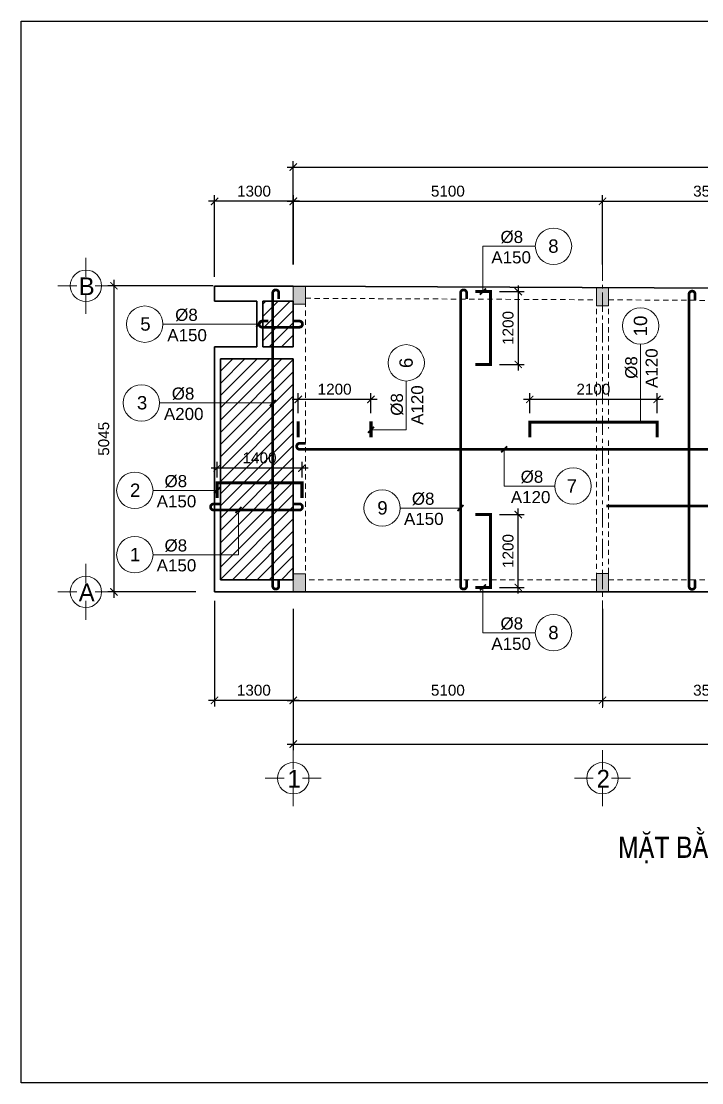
# Model space of a CAD drawing. Header units: millimetres. Extents: x -559287 to -299624, y 2351330 to 2655682.
# Drawn here: x -535995 to -524771, y 2475240 to 2492738 of the extents above; entities that cross this region are included whole.
import ezdxf
from ezdxf.enums import TextEntityAlignment as Align

# ---------------------------------------------------------------- set-up
doc = ezdxf.new("R2010")
doc.units = ezdxf.units.MM
doc.header["$LTSCALE"] = 10
for name, pattern in [('CENTER', [50.800000000000004, 31.75, -6.35, 6.35, -6.35]), ('HIDDEN', [0.3, 0.175, -0.125]), ('HIDDENX2', [0.75, 0.5, -0.25])]:
    doc.linetypes.add(name, pattern=pattern)
doc.layers.get('0').update_dxf_attribs({"lineweight": 20})
doc.layers.get('Defpoints').update_dxf_attribs({"lineweight": 20})
for name, color, linetype, lineweight in [('BTCT', 7, 'Continuous', 20), ('Dim', 251, 'Continuous', 15), ('Hatch', 137, 'Continuous', 5), ('net bao', 50, 'Continuous', 5), ('Net khuat', 76, 'HIDDENX2', 15), ('Net manh', 8, 'Continuous', 13), ('Net-thay', 252, 'Continuous', 9), ('Text', 54, 'Continuous', 25), ('Thep dai', 2, 'Continuous', 50), ('Thep doc', 140, 'Continuous', 60), ('Tim', 144, 'CENTER', 9), ('Tuong', 1, 'Continuous', 30)]:
    doc.layers.add(name, color=color, linetype=linetype, lineweight=lineweight)
doc.layers.add('ththep', color=3, linetype='Continuous')
doc.styles.add('HELVE', font='VHAVAN.TTF', dxfattribs={"height": 800})
doc.styles.add('IN-NHO', font='VHELVEN.TTF', dxfattribs={"height": 200})
doc.styles.add('NGHIA5', font='arial_0.ttf', dxfattribs={"height": 180})
doc.styles.add('STYLE1-S1', font='VHARIALN.TTF')
doc.dimstyles.new('dim100', dxfattribs={"dimscale": 100, "dimtxt": 180, "dimasz": 1.2, "dimexe": 1, "dimexo": 1.5, "dimgap": 0.75, "dimtad": 1, "dimdec": 0, "dimzin": 0, "dimdsep": 46, "dimtxsty": 'NGHIA5', "dimblk1": 'ARCHTICK', "dimblk2": 'ARCHTICK', "dimsah": 1, "dimcen": 0.09, "dimdle": 1, "dimclrd": 256, "dimclre": 256, "dimclrt": 54, "dimadec": 0, "dimazin": 0, "dimtfac": 1, "dimtdec": 0, "dimtofl": 0, "dimtmove": 2, "dimatfit": 3, "dimfxl": 0, "dimtolj": 1, "dimtzin": 0, "dimarcsym": 0})

# ---------------------------------------------------------------- blocks, each defined once
blk = doc.blocks.new('_ARCHTICK')
at = {"color": 0, "linetype": 'ByBlock', "const_width": 0.15}
blk.add_lwpolyline([(-0.5, -0.5), (0.5, 0.5)], dxfattribs=at)
blk = doc.blocks.new('*D410')
at = {"layer": 'Defpoints', "color": 0, "transparency": 16777216}
for p in [(-531508.2290370819, 2483201.710111333), (-526408.5208814887, 2483201.723476426), (-526408.5208814887, 2481542.752241842)]:
    blk.add_point(p, dxfattribs=at)
at = {"layer": 'Dim', "lineweight": -2, "transparency": 16777216}
for p, q in [((-531508.2290370819, 2483051.710111333), (-531508.2290370819, 2481442.752241842)), ((-526408.5208814887, 2483051.723476426), (-526408.5208814887, 2481442.752241842)), ((-531608.2290370819, 2481542.752241842), (-526308.5208814887, 2481542.752241842))]:
    blk.add_line(p, q, dxfattribs=at)
at = {"layer": 'Dim', "lineweight": -2, "transparency": 16777216, "xscale": 120, "yscale": 120, "zscale": 120, "rotation": 180}
blk.add_blockref('_ARCHTICK', (-531508.2290370819, 2481542.752241842), dxfattribs=at)
at = {"layer": 'Dim', "lineweight": -2, "transparency": 16777216, "xscale": 120, "yscale": 120, "zscale": 120}
blk.add_blockref('_ARCHTICK', (-526408.5208814887, 2481542.752241842), dxfattribs=at)
at = {"layer": 'Dim', "color": 54, "transparency": 16777216, "insert": (-528958.3749592854, 2481709.655379632), "char_height": 180, "attachment_point": 5, "style": 'NGHIA5'}
blk.add_mtext('\\A1;5100', dxfattribs=at)
blk = doc.blocks.new('*D411')
at = {"layer": 'Defpoints', "color": 0, "transparency": 16777216}
for p in [(-526408.5208814887, 2483201.723476426), (-522858.5208814887, 2483201.723476426), (-522858.5208814887, 2481542.752241842)]:
    blk.add_point(p, dxfattribs=at)
at = {"layer": 'Dim', "lineweight": -2, "transparency": 16777216}
for p, q in [((-526408.5208814887, 2483051.723476426), (-526408.5208814887, 2481442.752241842)), ((-522858.5208814887, 2483051.723476426), (-522858.5208814887, 2481442.752241842)), ((-526508.5208814887, 2481542.752241842), (-522758.5208814887, 2481542.752241842))]:
    blk.add_line(p, q, dxfattribs=at)
at = {"layer": 'Dim', "lineweight": -2, "transparency": 16777216, "xscale": 120, "yscale": 120, "zscale": 120, "rotation": 180}
blk.add_blockref('_ARCHTICK', (-526408.5208814887, 2481542.752241842), dxfattribs=at)
at = {"layer": 'Dim', "lineweight": -2, "transparency": 16777216, "xscale": 120, "yscale": 120, "zscale": 120}
blk.add_blockref('_ARCHTICK', (-522858.5208814887, 2481542.752241842), dxfattribs=at)
at = {"layer": 'Dim', "color": 54, "transparency": 16777216, "insert": (-524633.5208814887, 2481709.716771173), "char_height": 180, "attachment_point": 5, "style": 'NGHIA5'}
blk.add_mtext('\\A1;3550', dxfattribs=at)
blk = doc.blocks.new('*D414')
at = {"layer": 'Defpoints', "color": 0, "transparency": 16777216}
for p in [(-531508.2290370819, 2483201.710111333), (-512808.5208814887, 2483201.723476426), (-512808.5208814887, 2480822.229463347)]:
    blk.add_point(p, dxfattribs=at)
at = {"layer": 'Dim', "lineweight": -2, "transparency": 16777216}
for p, q in [((-531508.2290370819, 2483051.710111333), (-531508.2290370819, 2480722.229463347)), ((-512808.5208814887, 2483051.723476426), (-512808.5208814887, 2480722.229463347)), ((-531608.2290370819, 2480822.229463347), (-512708.5208814887, 2480822.229463347))]:
    blk.add_line(p, q, dxfattribs=at)
at = {"layer": 'Dim', "lineweight": -2, "transparency": 16777216, "xscale": 120, "yscale": 120, "zscale": 120, "rotation": 180}
blk.add_blockref('_ARCHTICK', (-531508.2290370819, 2480822.229463347), dxfattribs=at)
at = {"layer": 'Dim', "lineweight": -2, "transparency": 16777216, "xscale": 120, "yscale": 120, "zscale": 120}
blk.add_blockref('_ARCHTICK', (-512808.5208814887, 2480822.229463347), dxfattribs=at)
at = {"layer": 'Dim', "color": 54, "transparency": 16777216, "insert": (-522158.3749592854, 2480989.132601137), "char_height": 180, "attachment_point": 5, "style": 'NGHIA5'}
blk.add_mtext('\\A1;18700', dxfattribs=at)
blk = doc.blocks.new('truc ngang-helve')
for points in [[(0, -4.802440907544224), (0, 0)], [(-2.325193748962192, -7.127634656506416), (-7.127634656506416, -7.127634656506416)], [(2.325193748962192, -7.127634656506416), (7.127634656506416, -7.127634656506416)], [(0, -9.452828405468608), (0, -14.25526931301283)]]:
    blk.add_lwpolyline(points)
blk.add_circle((0, -7.127634656506416), 4)
at = {"style": 'HELVE'}
blk.add_attdef('A', text='', height=4.5, dxfattribs=at).set_placement((0.02702979045830034, -7.007037711264502), align=Align.MIDDLE_CENTER)
blk = doc.blocks.new('*D415')
at = {"layer": 'Defpoints', "color": 0, "transparency": 16777216}
for p in [(-532678.3338022925, 2488377.334091094), (-534466.4725259732, 2483331.960701331), (-532967.4039304837, 2483331.960701331)]:
    blk.add_point(p, dxfattribs=at)
at = {"layer": 'Dim', "lineweight": -2, "transparency": 16777216}
for p, q in [((-532828.3338022925, 2488377.334091094), (-534566.4725259732, 2488377.334091094)), ((-534466.4725259732, 2488477.334091094), (-534466.4725259732, 2483231.960701331)), ((-533117.4039304837, 2483331.960701331), (-534566.4725259732, 2483331.960701331))]:
    blk.add_line(p, q, dxfattribs=at)
at = {"layer": 'Dim', "lineweight": -2, "transparency": 16777216, "xscale": 120, "yscale": 120, "zscale": 120}
for p, rotation in [((-534466.4725259732, 2488377.334091094), 90), ((-534466.4725259732, 2483331.960701331), 270)]:
    blk.add_blockref('_ARCHTICK', p, dxfattribs=dict(at, rotation=rotation))
at = {"layer": 'Dim', "color": 54, "transparency": 16777216, "insert": (-534633.3756637635, 2485854.647396212), "char_height": 180, "attachment_point": 5, "rotation": 90, "style": 'NGHIA5'}
blk.add_mtext('\\A1;5045', dxfattribs=at)
blk = doc.blocks.new('*D416')
at = {"layer": 'Defpoints', "color": 0, "transparency": 16777216}
for p in [(-526408.5208814887, 2489769.0464934), (-531508.4156157615, 2488576.471614989), (-526408.5208814887, 2488576.471614989)]:
    blk.add_point(p, dxfattribs=at)
at = {"layer": 'Dim', "lineweight": -2, "transparency": 16777216}
for p, q in [((-531508.4156157615, 2488726.471614989), (-531508.4156157615, 2489869.0464934)), ((-526408.5208814887, 2488726.471614989), (-526408.5208814887, 2489869.0464934)), ((-531608.4156157615, 2489769.0464934), (-526308.5208814887, 2489769.0464934))]:
    blk.add_line(p, q, dxfattribs=at)
at = {"layer": 'Dim', "lineweight": -2, "transparency": 16777216, "xscale": 120, "yscale": 120, "zscale": 120, "rotation": 180}
blk.add_blockref('_ARCHTICK', (-531508.4156157615, 2489769.0464934), dxfattribs=at)
at = {"layer": 'Dim', "lineweight": -2, "transparency": 16777216, "xscale": 120, "yscale": 120, "zscale": 120}
blk.add_blockref('_ARCHTICK', (-526408.5208814887, 2489769.0464934), dxfattribs=at)
at = {"layer": 'Dim', "color": 54, "transparency": 16777216, "insert": (-528958.468248625, 2489935.94963119), "char_height": 180, "attachment_point": 5, "style": 'NGHIA5'}
blk.add_mtext('\\A1;5100', dxfattribs=at)
blk = doc.blocks.new('*D417')
at = {"layer": 'Defpoints', "color": 0, "transparency": 16777216}
for p in [(-522858.5208814887, 2489769.0464934), (-526408.5208814887, 2488576.471614989), (-522858.5208814887, 2488570.298501291)]:
    blk.add_point(p, dxfattribs=at)
at = {"layer": 'Dim', "lineweight": -2, "transparency": 16777216}
for p, q in [((-526408.5208814887, 2488726.471614989), (-526408.5208814887, 2489869.0464934)), ((-522858.5208814887, 2488720.298501291), (-522858.5208814887, 2489869.0464934)), ((-526508.5208814887, 2489769.0464934), (-522758.5208814887, 2489769.0464934))]:
    blk.add_line(p, q, dxfattribs=at)
at = {"layer": 'Dim', "lineweight": -2, "transparency": 16777216, "xscale": 120, "yscale": 120, "zscale": 120, "rotation": 180}
blk.add_blockref('_ARCHTICK', (-526408.5208814887, 2489769.0464934), dxfattribs=at)
at = {"layer": 'Dim', "lineweight": -2, "transparency": 16777216, "xscale": 120, "yscale": 120, "zscale": 120}
blk.add_blockref('_ARCHTICK', (-522858.5208814887, 2489769.0464934), dxfattribs=at)
at = {"layer": 'Dim', "color": 54, "transparency": 16777216, "insert": (-524633.5208814887, 2489936.011022731), "char_height": 180, "attachment_point": 5, "style": 'NGHIA5'}
blk.add_mtext('\\A1;3550', dxfattribs=at)
blk = doc.blocks.new('*D420')
at = {"layer": 'Defpoints', "color": 0, "transparency": 16777216}
for p in [(-512808.2512030093, 2490333.446106889), (-531508.4156157615, 2488576.471614989), (-512808.2512030093, 2488411.715930861)]:
    blk.add_point(p, dxfattribs=at)
at = {"layer": 'Dim', "lineweight": -2, "transparency": 16777216}
for p, q in [((-531608.4156157615, 2490333.446106889), (-512708.2512030093, 2490333.446106889)), ((-531508.4156157615, 2488726.471614989), (-531508.4156157615, 2490433.446106889)), ((-512808.2512030093, 2488561.715930861), (-512808.2512030093, 2490433.446106889))]:
    blk.add_line(p, q, dxfattribs=at)
at = {"layer": 'Dim', "lineweight": -2, "transparency": 16777216, "xscale": 120, "yscale": 120, "zscale": 120, "rotation": 180}
blk.add_blockref('_ARCHTICK', (-531508.4156157615, 2490333.446106889), dxfattribs=at)
at = {"layer": 'Dim', "lineweight": -2, "transparency": 16777216, "xscale": 120, "yscale": 120, "zscale": 120}
blk.add_blockref('_ARCHTICK', (-512808.2512030093, 2490333.446106889), dxfattribs=at)
at = {"layer": 'Dim', "color": 54, "transparency": 16777216, "insert": (-522158.3334093854, 2490500.349244679), "char_height": 180, "attachment_point": 5, "style": 'NGHIA5'}
blk.add_mtext('\\A1;18700', dxfattribs=at)
blk = doc.blocks.new('*D422')
at = {"layer": 'Defpoints', "color": 0, "transparency": 16777216}
for p in [(-528255.4741055678, 2484604.87349627), (-527798.067623977, 2484604.87349627), (-528255.4741055671, 2483404.87349627)]:
    blk.add_point(p, dxfattribs=at)
at = {"layer": 'Dim', "lineweight": -2, "transparency": 16777216}
for p, q in [((-527798.067623977, 2483304.87349627), (-527798.067623977, 2484704.87349627)), ((-528105.4741055678, 2484604.87349627), (-527698.067623977, 2484604.87349627)), ((-528105.4741055671, 2483404.87349627), (-527698.067623977, 2483404.87349627))]:
    blk.add_line(p, q, dxfattribs=at)
at = {"layer": 'Dim', "lineweight": -2, "transparency": 16777216, "xscale": 120, "yscale": 120, "zscale": 120}
for p, rotation in [((-527798.067623977, 2484604.87349627), 90), ((-527798.067623977, 2483404.87349627), 270)]:
    blk.add_blockref('_ARCHTICK', p, dxfattribs=dict(at, rotation=rotation))
at = {"layer": 'Dim', "color": 54, "transparency": 16777216, "insert": (-527964.9707617672, 2484004.87349627), "char_height": 180, "attachment_point": 5, "rotation": 90, "style": 'NGHIA5'}
blk.add_mtext('\\A1;1200', dxfattribs=at)
blk = doc.blocks.new('*D423')
at = {"layer": 'Defpoints', "color": 0, "ltscale": 3, "transparency": 16777216}
for p in [(-531426.1787550615, 2486504.235967808), (-531426.1787550615, 2486128.196841082), (-530226.1787550615, 2486128.19684108)]:
    blk.add_point(p, dxfattribs=at)
at = {"layer": 'Dim', "lineweight": -2, "ltscale": 3, "transparency": 16777216}
for p, q in [((-530126.1787550615, 2486504.235967808), (-531526.1787550615, 2486504.235967808)), ((-531426.1787550615, 2486278.196841082), (-531426.1787550615, 2486604.235967808)), ((-530226.1787550615, 2486278.19684108), (-530226.1787550615, 2486604.235967808))]:
    blk.add_line(p, q, dxfattribs=at)
at = {"layer": 'Dim', "lineweight": -2, "ltscale": 3, "transparency": 16777216, "xscale": 120, "yscale": 120, "zscale": 120, "rotation": 180}
blk.add_blockref('_ARCHTICK', (-531426.1787550615, 2486504.235967808), dxfattribs=at)
at = {"layer": 'Dim', "lineweight": -2, "ltscale": 3, "transparency": 16777216, "xscale": 120, "yscale": 120, "zscale": 120}
blk.add_blockref('_ARCHTICK', (-530226.1787550615, 2486504.235967808), dxfattribs=at)
at = {"layer": 'Dim', "color": 54, "ltscale": 3, "transparency": 16777216, "insert": (-530826.1787550615, 2486671.139105598), "char_height": 180, "attachment_point": 5, "style": 'NGHIA5'}
blk.add_mtext('\\A1;1200', dxfattribs=at)
blk = doc.blocks.new('*D424')
at = {"layer": 'Defpoints', "color": 0, "transparency": 16777216}
for p in [(-528255.4741055671, 2488281.184038557), (-528255.4741055678, 2487081.184038557), (-527798.0676239769, 2487081.184038557)]:
    blk.add_point(p, dxfattribs=at)
at = {"layer": 'Dim', "lineweight": -2, "transparency": 16777216}
for p, q in [((-527798.0676239769, 2488381.184038557), (-527798.0676239769, 2486981.184038557)), ((-528105.4741055671, 2488281.184038557), (-527698.0676239769, 2488281.184038557)), ((-528105.4741055678, 2487081.184038557), (-527698.0676239769, 2487081.184038557))]:
    blk.add_line(p, q, dxfattribs=at)
at = {"layer": 'Dim', "lineweight": -2, "transparency": 16777216, "xscale": 120, "yscale": 120, "zscale": 120}
for p, rotation in [((-527798.0676239769, 2488281.184038557), 90), ((-527798.0676239769, 2487081.184038557), 270)]:
    blk.add_blockref('_ARCHTICK', p, dxfattribs=dict(at, rotation=rotation))
at = {"layer": 'Dim', "color": 54, "transparency": 16777216, "insert": (-527964.9707617671, 2487681.184038557), "char_height": 180, "attachment_point": 5, "rotation": 90, "style": 'NGHIA5'}
blk.add_mtext('\\A1;1200', dxfattribs=at)
blk = doc.blocks.new('*D427')
at = {"layer": 'Defpoints', "color": 0, "ltscale": 3, "transparency": 16777216}
for p in [(-532764.0222754192, 2485372.331426191), (-532764.0222754192, 2485067.35525819), (-531364.0222754192, 2485067.355258188)]:
    blk.add_point(p, dxfattribs=at)
at = {"layer": 'Dim', "lineweight": -2, "ltscale": 3, "transparency": 16777216}
for p, q in [((-532764.0222754192, 2485217.35525819), (-532764.0222754192, 2485472.331426191)), ((-531364.0222754192, 2485217.355258188), (-531364.0222754192, 2485472.331426191)), ((-531264.0222754192, 2485372.331426191), (-532864.0222754192, 2485372.331426191))]:
    blk.add_line(p, q, dxfattribs=at)
at = {"layer": 'Dim', "lineweight": -2, "ltscale": 3, "transparency": 16777216, "xscale": 120, "yscale": 120, "zscale": 120, "rotation": 180}
blk.add_blockref('_ARCHTICK', (-532764.0222754192, 2485372.331426191), dxfattribs=at)
at = {"layer": 'Dim', "lineweight": -2, "ltscale": 3, "transparency": 16777216, "xscale": 120, "yscale": 120, "zscale": 120}
blk.add_blockref('_ARCHTICK', (-531364.0222754192, 2485372.331426191), dxfattribs=at)
at = {"layer": 'Dim', "color": 54, "ltscale": 3, "transparency": 16777216, "insert": (-532064.0222754192, 2485539.234563981), "char_height": 180, "attachment_point": 5, "style": 'NGHIA5'}
blk.add_mtext('\\A1;1400', dxfattribs=at)
blk = doc.blocks.new('*D407')
at = {"layer": 'Defpoints', "color": 0, "transparency": 16777216}
for p in [(-532808.0530749182, 2483331.960701331), (-531508.2290370819, 2483201.710111333), (-532808.0530749182, 2481542.752241842)]:
    blk.add_point(p, dxfattribs=at)
at = {"layer": 'Dim', "lineweight": -2, "transparency": 16777216}
for p, q in [((-532808.0530749182, 2483181.960701331), (-532808.0530749182, 2481442.752241842)), ((-531508.2290370819, 2483051.710111333), (-531508.2290370819, 2481442.752241842)), ((-531408.2290370819, 2481542.752241842), (-532908.0530749182, 2481542.752241842))]:
    blk.add_line(p, q, dxfattribs=at)
at = {"layer": 'Dim', "lineweight": -2, "transparency": 16777216, "xscale": 120, "yscale": 120, "zscale": 120, "rotation": 180}
blk.add_blockref('_ARCHTICK', (-532808.0530749182, 2481542.752241842), dxfattribs=at)
at = {"layer": 'Dim', "lineweight": -2, "transparency": 16777216, "xscale": 120, "yscale": 120, "zscale": 120}
blk.add_blockref('_ARCHTICK', (-531508.2290370819, 2481542.752241842), dxfattribs=at)
at = {"layer": 'Dim', "color": 54, "transparency": 16777216, "insert": (-532158.141056, 2481709.716771173), "char_height": 180, "attachment_point": 5, "style": 'NGHIA5'}
blk.add_mtext('\\A1;1300', dxfattribs=at)
blk = doc.blocks.new('*D408')
at = {"layer": 'Defpoints', "color": 0, "transparency": 16777216}
for p in [(-532805.8103664102, 2489769.0464934), (-531505.6760138738, 2488576.471614989), (-532805.8103664102, 2488371.767803494)]:
    blk.add_point(p, dxfattribs=at)
at = {"layer": 'Dim', "lineweight": -2, "transparency": 16777216}
for p, q in [((-532805.8103664102, 2488521.767803494), (-532805.8103664102, 2489869.0464934)), ((-531505.6760138738, 2488726.471614989), (-531505.6760138738, 2489869.0464934)), ((-531405.6760138738, 2489769.0464934), (-532905.8103664102, 2489769.0464934))]:
    blk.add_line(p, q, dxfattribs=at)
at = {"layer": 'Dim', "lineweight": -2, "transparency": 16777216, "xscale": 120, "yscale": 120, "zscale": 120, "rotation": 180}
blk.add_blockref('_ARCHTICK', (-532805.8103664102, 2489769.0464934), dxfattribs=at)
at = {"layer": 'Dim', "lineweight": -2, "transparency": 16777216, "xscale": 120, "yscale": 120, "zscale": 120}
blk.add_blockref('_ARCHTICK', (-531505.6760138738, 2489769.0464934), dxfattribs=at)
at = {"layer": 'Dim', "color": 54, "transparency": 16777216, "insert": (-532155.743190142, 2489936.011022731), "char_height": 180, "attachment_point": 5, "style": 'NGHIA5'}
blk.add_mtext('\\A1;1300', dxfattribs=at)
blk = doc.blocks.new('*D775')
at = {"layer": 'Defpoints', "color": 0, "ltscale": 3, "transparency": 16777216}
for p in [(-527608.5208814882, 2486504.235967808), (-527608.5208814882, 2486128.196841082), (-525508.5208814882, 2486128.19684108)]:
    blk.add_point(p, dxfattribs=at)
at = {"layer": 'Dim', "lineweight": -2, "ltscale": 3, "transparency": 16777216}
for p, q in [((-525408.5208814882, 2486504.235967808), (-527708.5208814882, 2486504.235967808)), ((-527608.5208814882, 2486278.196841082), (-527608.5208814882, 2486604.235967808)), ((-525508.5208814882, 2486278.19684108), (-525508.5208814882, 2486604.235967808))]:
    blk.add_line(p, q, dxfattribs=at)
at = {"layer": 'Dim', "lineweight": -2, "ltscale": 3, "transparency": 16777216, "xscale": 120, "yscale": 120, "zscale": 120, "rotation": 180}
blk.add_blockref('_ARCHTICK', (-527608.5208814882, 2486504.235967808), dxfattribs=at)
at = {"layer": 'Dim', "lineweight": -2, "ltscale": 3, "transparency": 16777216, "xscale": 120, "yscale": 120, "zscale": 120}
blk.add_blockref('_ARCHTICK', (-525508.5208814882, 2486504.235967808), dxfattribs=at)
at = {"layer": 'Dim', "color": 54, "ltscale": 3, "transparency": 16777216, "insert": (-526558.5208814882, 2486671.139105598), "char_height": 180, "attachment_point": 5, "style": 'NGHIA5'}
blk.add_mtext('\\A1;2100', dxfattribs=at)

msp = doc.modelspace()

# ---------------------------------------------------------------- hatches: boundary and pattern name
at = {"layer": 'Hatch'}
h = msp.add_hatch(dxfattribs=at)
h.set_pattern_fill('ANSI31', color=256, scale=45, style=0)
h.set_pattern_definition([(45, (-482449.214086512, 2354571.150279), (-101.027881362028, 101.027881362028), [])])
h.paths.add_polyline_path([(-531507.4156157611, 2488121.346331811), (-532007.8103664101, 2488121.34633181), (-532007.8103664102, 2487371.540811453), (-531507.4156157612, 2487371.540811453)])
h.paths.add_polyline_path([(-531507.415615761, 2487171.540811452), (-532708.2290370819, 2487171.540811452), (-532708.2290370819, 2483526.960701331), (-531507.4156157615, 2483526.960701331)])
h.paths.add_polyline_path([(-532071.165132562, 2485697.331426191), (-531456.8794182764, 2485697.331426191), (-531456.8794182764, 2485397.331426191), (-532071.165132562, 2485397.331426191)], flags=9)

# ---------------------------------------------------------------- linework, layer by layer
at = {"layer": 'BTCT'}
for points in [[(-526307.8854909672, 2488345.706103183), (-526307.8854909672, 2488045.706103183), (-526507.8854909672, 2488045.706103183), (-526507.8854909672, 2488345.706103183)], [(-526508.5208814887, 2483331.960701331), (-526508.5208814887, 2483631.960701331), (-526308.5208814887, 2483631.960701331), (-526308.5208814887, 2483331.960701331)]]:
    msp.add_lwpolyline(points, close=True, dxfattribs=at)
for points in [[(-531507.4156157614, 2488371.770342795), (-531307.4156157614, 2488371.770342795), (-531507.4156157614, 2488071.770342795), (-531307.4156157614, 2488071.770342795)], [(-526507.8854909672, 2488345.706103183), (-526307.8854909672, 2488345.706103183), (-526507.8854909672, 2488045.706103183), (-526307.8854909672, 2488045.706103183)], [(-531307.4156157614, 2483331.540811453), (-531507.4156157614, 2483331.540811453), (-531307.4156157614, 2483631.540811453), (-531507.4156157614, 2483631.540811453)], [(-526308.5208814887, 2483331.960701331), (-526508.5208814887, 2483331.960701331), (-526308.5208814887, 2483631.960701331), (-526508.5208814887, 2483631.960701331)]]:
    msp.add_solid(points, dxfattribs=at)
at = {"layer": 'net bao'}
for points in [[(-531307.4156157614, 2488371.770342795), (-531307.4156157614, 2488071.770342795), (-531507.4156157614, 2488071.770342795), (-531507.4156157614, 2488371.770342795)], [(-531507.4156157614, 2483331.540811453), (-531507.4156157614, 2483631.540811453), (-531307.4156157614, 2483631.540811453), (-531307.4156157614, 2483331.540811453)]]:
    msp.add_lwpolyline(points, close=True, dxfattribs=at)
at = {"layer": 'Net khuat', "linetype": 'HIDDEN', "ltscale": 50}
for p, q in [((-531307.4156157615, 2488170.671976342), (-526508.5208814887, 2488146.25301005)), ((-531307.4156157615, 2483531.960701331), (-531307.4156157615, 2488170.671976342)), ((-526508.5208814887, 2488146.253010049), (-526508.5208814887, 2483531.96070133)), ((-526308.5208814886, 2488145.160168631), (-522958.520881489, 2488126.855074879)), ((-526308.5208814887, 2488145.160168631), (-526308.5208814887, 2486026.955090863)), ((-526308.5208814887, 2485826.955090862), (-526308.5208814887, 2483531.960701331)), ((-526508.5208814887, 2483531.960701331), (-531307.4156157615, 2483531.960701331)), ((-526308.5208814887, 2483531.960701331), (-522958.5208814889, 2483531.960701331))]:
    msp.add_line(p, q, dxfattribs=at)
at = {"layer": 'Net manh'}
for points in [[(-528380.474105567, 2488281.184038557), (-528380.474105567, 2489028.165973738), (-527516.0186723836, 2489028.165973738)], [(-532071.2726847143, 2487744.268408477), (-533657.8251166281, 2487744.268408478)], [(-525779.9818786264, 2486128.19684108), (-525779.9818786257, 2487415.654704923)], [(-530226.1787550622, 2486003.19684108), (-529645.1617434337, 2486003.19684108), (-529645.1617434332, 2486806.930347998)], [(-531846.8648984866, 2486446.030392014), (-533713.5405079849, 2486446.030392015)], [(-528029.453749638, 2485679.952955237), (-528029.453749638, 2485075.792150361), (-527193.3872947209, 2485075.792150361)], [(-532764.0222754189, 2485003.728011148), (-533821.1957734567, 2485003.728011148)], [(-528749.1248779757, 2484713.405701248), (-529742.4180103836, 2484713.405701248)], [(-532411.7976791946, 2484680.484125301), (-532411.7976791946, 2483943.533697365), (-533821.1957734567, 2483943.533697365)], [(-528380.474105567, 2483404.87349627), (-528380.474105567, 2482657.891561089), (-527516.0186723836, 2482657.891561089)]]:
    msp.add_lwpolyline(points, dxfattribs=at)
at = {"layer": 'Net manh', "const_width": 29.99999999999999}
for points in [[(-528330.474105567, 2488331.184038557), (-528430.474105567, 2488231.184038557)], [(-532121.2726847143, 2487694.268408477), (-532021.2726847143, 2487794.268408477)], [(-531896.8648984866, 2486396.030392014), (-531796.8648984866, 2486496.030392014)], [(-530276.1787550623, 2485953.19684108), (-530176.1787550623, 2486053.19684108)], [(-528079.4537496383, 2485629.952955237), (-527979.4537496383, 2485729.952955237)], [(-532814.0222754193, 2484953.728011147), (-532714.0222754194, 2485053.728011147)], [(-532461.7976791945, 2484630.484125301), (-532361.7976791946, 2484730.484125301)], [(-528799.1248779763, 2484663.405701248), (-528699.1248779763, 2484763.405701248)], [(-528330.474105567, 2483454.87349627), (-528430.474105567, 2483354.87349627)]]:
    msp.add_lwpolyline(points, dxfattribs=at)
at = {"layer": 'Net manh'}
for centre in [(-527216.0186723836, 2489028.165973738), (-533957.8251166281, 2487744.268408478), (-525779.9818786264, 2487715.654704923), (-529645.1617434339, 2487106.930347998), (-534013.5405079849, 2486446.030392015), (-534121.1957734567, 2485003.728011148), (-526893.3872947209, 2485075.792150361), (-530042.4180103836, 2484713.405701248), (-534121.1957734567, 2483943.533697365), (-527216.0186723836, 2482657.891561089)]:
    msp.add_circle(centre, 300, dxfattribs=at)
at = {"layer": 'Thep dai', "const_width": 45}
for points in [[(-531746.8648984833, 2488159.150265964), (-531746.8648984833, 2488259.150265964, 0.9999999999999999), (-531846.8648984833, 2488259.150265964), (-531846.8648984923, 2483426.907268863, 0.9999999999999999), (-531746.8648984923, 2483426.907268863), (-531746.8648984923, 2483526.907268863)], [(-528649.124877969, 2488159.150265964), (-528649.124877969, 2488259.150265964, 0.9999999999999999), (-528749.124877969, 2488259.150265964), (-528749.1248779781, 2483426.907268863, 0.9999999999999999), (-528649.1248779781, 2483426.907268863), (-528649.1248779781, 2483526.907268863)], [(-524880.8016133306, 2488138.986409325), (-524880.8016133306, 2488238.986409325, 0.9999999999999999), (-524980.8016133306, 2488238.986409325), (-524980.8016133397, 2483422.829807355, 0.9999999999999999), (-524880.8016133397, 2483422.829807355), (-524880.8016133397, 2483522.829807355)], [(-531921.2726847143, 2487794.268408477), (-532021.2726847143, 2487794.268408477, 0.9999999999999999), (-532021.2726847143, 2487694.268408477), (-531406.2104638852, 2487694.26840848, 0.9999999999999999), (-531406.2104638852, 2487794.26840848), (-531506.2104638852, 2487794.26840848)], [(-531301.7257575102, 2485779.952955235), (-531401.7257575102, 2485779.952955235, 0.9999999999999999), (-531401.7257575102, 2485679.952955235), (-517863.2125532527, 2485679.952955238, 0.9999999999999999), (-517863.2125532527, 2485779.952955238), (-517963.2125532527, 2485779.952955238)], [(-532721.9569480421, 2484780.4841253), (-532821.9569480421, 2484780.4841253, 0.9999999999999999), (-532821.9569480421, 2484680.4841253), (-531406.2104638852, 2484680.484125304, 0.9999999999999999), (-531406.2104638852, 2484780.484125304), (-531506.2104638852, 2484780.484125304)]]:
    msp.add_lwpolyline(points, format="xyb", dxfattribs=at)
msp.add_lwpolyline([(-526343.9558344842, 2484744.987960742), (-517893.5914742837, 2484744.987960742)], dxfattribs=at)
at = {"layer": 'Thep doc', "const_width": 50}
for points in [[(-528505.474105567, 2488281.184038557), (-528255.474105567, 2488281.184038557), (-528255.4741055677, 2487081.184038557), (-528505.4741055677, 2487081.184038557)], [(-531426.1787550619, 2485878.196841082), (-531426.1787550615, 2486128.196841082), (-530226.1787550615, 2486128.19684108), (-530226.1787550619, 2485878.19684108)], [(-527608.5208814887, 2485878.196841082), (-527608.5208814882, 2486128.196841082), (-525508.5208814882, 2486128.19684108), (-525508.5208814887, 2485878.19684108)], [(-532764.0222754197, 2484878.728011147), (-532764.0222754192, 2485128.728011147), (-531364.0222754192, 2485128.728011146), (-531364.0222754197, 2484878.728011146)], [(-528505.474105567, 2483404.87349627), (-528255.474105567, 2483404.87349627), (-528255.4741055677, 2484604.87349627), (-528505.4741055677, 2484604.87349627)]]:
    msp.add_lwpolyline(points, dxfattribs=at)
at = {"layer": 'ththep'}
msp.add_lwpolyline([(-535994.8521017535, 2492737.691717756), (-511574.1047982496, 2492737.691717756), (-511574.1047982496, 2475239.818388806), (-535994.8521017535, 2475239.818388806)], close=True, dxfattribs=at)
at = {"layer": 'Tim'}
msp.add_line((-526408.5208814887, 2489791.134784283), (-526408.5208814887, 2481418.66633038), dxfattribs=at)
at = {"layer": 'Tuong'}
for p, q in [((-532808.8103664102, 2488121.346331811), (-532808.8103664102, 2488371.767803494)), ((-531507.4156157615, 2488371.767803494), (-532808.8103664102, 2488371.767803494)), ((-531507.4156157612, 2488371.767803494), (-512808.2238300057, 2488276.585732229)), ((-532808.8103664102, 2488121.346331811), (-532107.8103664102, 2488121.346331811)), ((-532107.8103664102, 2487371.540811453), (-532107.8103664102, 2488121.346331811)), ((-532007.8103664102, 2487371.540811453), (-532007.8103664102, 2488121.346331811)), ((-532007.8103664102, 2488121.346331811), (-531507.4156157611, 2488121.346331811)), ((-531507.4156157612, 2487371.540811453), (-531507.4156157611, 2488121.346331811)), ((-532107.8103664102, 2487371.540811453), (-532808.2290370819, 2487371.540811451)), ((-532808.2290370819, 2483331.960701331), (-532808.2290370819, 2487371.540811451)), ((-531507.4156157612, 2487371.540811453), (-532007.8103664102, 2487371.540811453)), ((-531507.415615761, 2487171.540811453), (-532708.2290370819, 2487171.540811452)), ((-532708.2290370819, 2483531.960701331), (-532708.2290370819, 2487171.540811452)), ((-531507.4156157615, 2483531.960701331), (-531507.415615761, 2487171.540811453)), ((-532708.2290370819, 2483531.960701331), (-531507.4156157615, 2483531.960701331)), ((-512808.6762746616, 2483331.960701331), (-532808.2290370819, 2483331.960701331))]:
    msp.add_line(p, q, dxfattribs=at)

# ---------------------------------------------------------------- block references
at = {"layer": 'Net-thay'}
ref = msp.add_blockref('truc ngang-helve', (-534928.3538660784, 2487914.001494627), dxfattribs=dict(at, xscale=-64.86479999998119, yscale=64.8648000000976, zscale=64.8648, rotation=180))
ref.add_attrib('A', 'b', dxfattribs={"layer": '0', "height": 291.8916, "style": 'HELVE'}).set_placement((-534914.6393949655, 2488368.511594361), align=Align.MIDDLE_CENTER)
ref = msp.add_blockref('truc ngang-helve', (-534928.8051224402, 2482869.628104864), dxfattribs=dict(at, xscale=-64.86479999998119, yscale=64.8648000000976, zscale=64.8648, rotation=180))
ref.add_attrib('A', 'a', dxfattribs={"layer": '0', "height": 291.8916, "style": 'HELVE'}).set_placement((-534915.0906513273, 2483324.138204597), align=Align.MIDDLE_CENTER)
ref = msp.add_blockref('truc ngang-helve', (-531508.2290370819, 2479797.564270411), dxfattribs=dict(at, xscale=-64.86479999998119, yscale=64.8648000000976, zscale=64.8648, rotation=180))
ref.add_attrib('A', '1', dxfattribs={"layer": '0', "height": 291.8916, "style": 'HELVE'}).set_placement((-531494.5145659689, 2480252.074370144), align=Align.MIDDLE_CENTER)
ref = msp.add_blockref('truc ngang-helve', (-526408.5208814887, 2479797.564270414), dxfattribs=dict(at, xscale=-64.86479999998119, yscale=64.8648000000976, zscale=64.8648, rotation=180))
ref.add_attrib('A', '2', dxfattribs={"layer": '0', "height": 291.8916, "style": 'HELVE'}).set_placement((-526394.8064103757, 2480252.074370147), align=Align.MIDDLE_CENTER)

# ---------------------------------------------------------------- texts
at = {"layer": 'Text', "ltscale": 3, "style": 'NGHIA5'}
for s, p in [('%%C8', (-527904.1271657355, 2489082.088546021)), ('A150', (-527914.6652187398, 2488746.166001425)), ('%%C8', (-533269.7166232764, 2487798.19098076)), ('A150', (-533259.1785702718, 2487462.268436165)), ('%%C8', (-533325.4320146332, 2486499.952964298)), ('A200', (-533314.8939616287, 2486164.030419702)), ('%%C8', (-533444.803313198, 2485057.65058343)), ('%%C8', (-527571.7011006813, 2485129.714722644)), ('A150', (-533434.2652601944, 2484724.672353182)), ('%%C8', (-529366.0255501249, 2484767.328273531)), ('A120', (-527593.671092731, 2484793.792178048)), ('A150', (-529355.4874971213, 2484434.350043283)), ('%%C8', (-533444.803313198, 2483997.456269648)), ('A150', (-533434.2652601944, 2483669.4780394)), ('%%C8', (-527904.1271657355, 2482711.814133371)), ('A150', (-527914.6652187398, 2482375.891588775))]:
    msp.add_text(s, height=200, dxfattribs=at).set_placement(p, align=Align.CENTER)
at = {"layer": 'Text', "style": 'IN-NHO'}
for s, p in [('8', (-527217.1229388624, 2489030.996978741)), ('5', (-533945.6902094808, 2487747.099413481)), ('3', (-534001.4056008377, 2486448.861397018)), ('2', (-534115.6885280248, 2485006.55901615)), ('7', (-526912.7694389059, 2485078.623155364)), ('9', (-530036.9107649517, 2484716.236706251)), ('1', (-534115.6885280248, 2483946.364702368)), ('8', (-527217.1229388624, 2482660.722566091))]:
    msp.add_text(s, height=220, dxfattribs=at).set_placement(p, align=Align.MIDDLE_CENTER)
for s, p in [('10', (-525782.8128836292, 2487714.550438445)), ('6', (-529647.9927484368, 2487105.826081519))]:
    msp.add_text(s, height=220, rotation=90, dxfattribs=at).set_placement(p, align=Align.MIDDLE_CENTER)
at = {"layer": 'Text', "ltscale": 3, "style": 'NGHIA5'}
for s, p in [('A120', (-525497.9819063132, 2487018.860957731)), ('%%C8', (-525833.904450909, 2487029.399010735)), ('A120', (-529363.1617711207, 2486410.136600805)), ('%%C8', (-529699.0843157165, 2486420.674653809))]:
    msp.add_text(s, height=200, rotation=90, dxfattribs=at).set_placement(p, align=Align.CENTER)
at = {"layer": 'Text', "style": 'STYLE1-S1'}
msp.add_text('mÆt b»ng bè trÝ thÐp sµn tÇng 3', height=350, dxfattribs=at).set_placement((-526148.45560014, 2478946.442534995))

# ---------------------------------------------------------------- dimensions: what is measured, and where the dimension line sits
at = {"layer": 'Dim'}
for base, p1, p2, picture, middle in [((-512808.2512030093, 2490333.446106889), (-531508.4156157615, 2488576.471614989), (-512808.2512030093, 2488411.715930861), '*D420', (-522158.3334093854, 2490500.349244679)), ((-526408.5208814887, 2489769.0464934), (-531508.4156157615, 2488576.471614989), (-526408.5208814887, 2488576.471614989), '*D416', (-528958.468248625, 2489935.94963119)), ((-522858.5208814887, 2489769.0464934), (-526408.5208814887, 2488576.471614989), (-522858.5208814887, 2488570.298501291), '*D417', (-524633.5208814887, 2489936.011022731)), ((-526408.5208814887, 2481542.752241842), (-531508.2290370819, 2483201.710111333), (-526408.5208814887, 2483201.723476426), '*D410', (-528958.3749592854, 2481709.655379632)), ((-512808.5208814887, 2480822.229463347), (-531508.2290370819, 2483201.710111333), (-512808.5208814887, 2483201.723476426), '*D414', (-522158.3749592854, 2480989.132601137)), ((-522858.5208814887, 2481542.752241842), (-526408.5208814887, 2483201.723476426), (-522858.5208814887, 2483201.723476426), '*D411', (-524633.5208814887, 2481709.716771173))]:
    dim = msp.add_linear_dim(base=base, p1=p1, p2=p2, dimstyle='dim100', dxfattribs=at)
    dim.commit()
    dim.dimension.update_dxf_attribs({"geometry": picture, "text_midpoint": middle})
for base, p1, p2, angle, picture, middle in [((-532805.8103664102, 2489769.0464934), (-531505.6760138738, 2488576.471614989), (-532805.8103664102, 2488371.767803494), 180, '*D408', (-532155.743190142, 2489936.011022731)), ((-534466.4725259732, 2483331.960701331), (-532678.3338022924, 2488377.334091094), (-532967.4039304836, 2483331.960701331), 90, '*D415', (-534633.3756637635, 2485854.647396212)), ((-527798.0676239769, 2487081.184038557), (-528255.474105567, 2488281.184038557), (-528255.4741055677, 2487081.184038557), 270, '*D424', (-527964.9707617671, 2487681.184038557)), ((-527798.067623977, 2484604.87349627), (-528255.474105567, 2483404.87349627), (-528255.4741055677, 2484604.87349627), 90, '*D422', (-527964.9707617672, 2484004.87349627)), ((-532808.0530749182, 2481542.752241842), (-531508.2290370819, 2483201.710111333), (-532808.0530749182, 2483331.960701331), 180, '*D407', (-532158.141056, 2481709.716771173))]:
    dim = msp.add_linear_dim(base=base, p1=p1, p2=p2, angle=angle, dimstyle='dim100', dxfattribs=at)
    dim.commit()
    dim.dimension.update_dxf_attribs({"geometry": picture, "text_midpoint": middle})
at = {"layer": 'Dim', "ltscale": 3}
for base, p1, p2, picture, middle in [((-531426.1787550615, 2486504.235967808), (-530226.1787550615, 2486128.19684108), (-531426.1787550615, 2486128.196841082), '*D423', (-530826.1787550615, 2486671.139105598)), ((-527608.5208814882, 2486504.235967808), (-525508.5208814882, 2486128.19684108), (-527608.5208814882, 2486128.196841082), '*D775', (-526558.5208814882, 2486671.139105598)), ((-532764.0222754192, 2485372.331426191), (-531364.0222754192, 2485067.355258188), (-532764.0222754192, 2485067.35525819), '*D427', (-532064.0222754192, 2485539.234563981))]:
    dim = msp.add_linear_dim(base=base, p1=p1, p2=p2, angle=180, dimstyle='dim100', dxfattribs=at)
    dim.commit()
    dim.dimension.update_dxf_attribs({"geometry": picture, "text_midpoint": middle})

doc.saveas('drawing.dxf')
